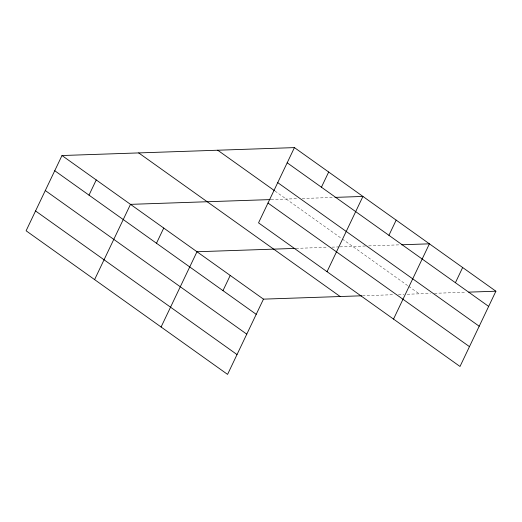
<?xml version="1.0" encoding="UTF-8"?>
<svg xmlns="http://www.w3.org/2000/svg" width="522" height="522" viewBox="0 0 522 522"><rect width="100%" height="100%" fill="white"/><g stroke="black" fill="none" stroke-linecap="round" stroke-linejoin="round"><path stroke-width="0.39" stroke-dasharray="2.61 1.96" d="M271.062 199.567L298.212 198.641M302.205 198.504L334.165 197.414M296.033 248.374L326.367 247.337M331.959 247.147L339.143 246.899M339.939 246.873L365.498 246.006M368.689 245.895L400.648 244.805M362.522 295.765L394.449 294.676M398.443 294.538L404.028 294.349M407.225 294.238L430.382 293.449M434.376 293.312L466.335 292.222M275.029 191.065L341.629 238.541M342.282 239.004L408.113 285.932M408.765 286.395L419.199 293.827"/><path stroke-width="0.78" d="M294.428 147.609L258.534 222.861L460.006 366.47L495.9 291.217L294.428 147.609L61.994 155.53L26.1 230.783L227.572 374.391L263.466 299.139L361.72 295.791M89.001 195.137L96.244 179.946M94.599 279.609L130.493 204.356L270.259 199.593M156.489 243.245L163.738 228.055M161.089 327L196.983 251.748L295.237 248.4M222.979 290.637L230.222 275.446M321.435 187.215L328.677 172.019M327.033 271.688L362.927 196.435L334.961 197.388M388.923 235.324L396.172 220.127M393.523 319.079L429.417 243.826L401.451 244.779M455.412 282.709L462.655 267.518M468.736 292.137L495.9 291.217M287.185 162.799L488.651 306.407M277.73 182.622L479.203 326.224M217.726 150.225L274.37 190.595M267.988 203.038L469.461 346.647M138.695 152.92L340.168 296.522M61.994 155.53L263.466 299.139M54.745 170.727L256.217 314.335M45.297 190.543L246.762 334.152M35.555 210.966L237.027 354.575"/></g></svg>
